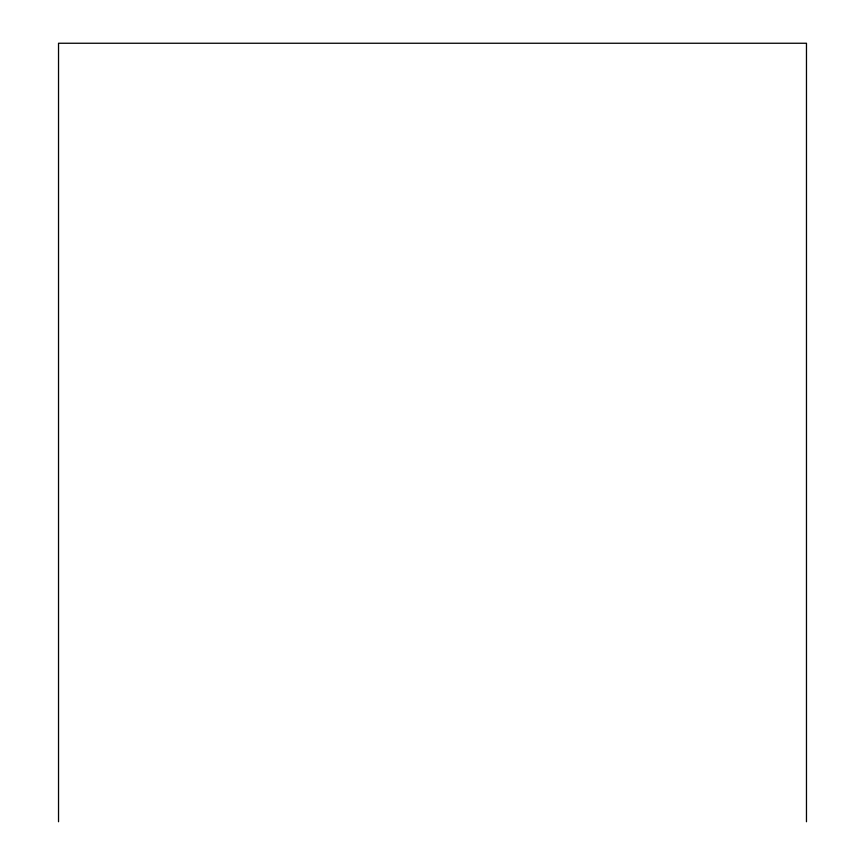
<?xml version="1.0" encoding="UTF-8"?>
<svg xmlns="http://www.w3.org/2000/svg" width="865" height="865" viewBox="0 0 865 865"><rect width="100%" height="100%" fill="white"/><g stroke="black" fill="none" stroke-linecap="round" stroke-linejoin="round"><path stroke-width="1.3" d="M806.472 821.75L806.472 43.25L58.528 43.25L58.528 821.75"/></g></svg>
